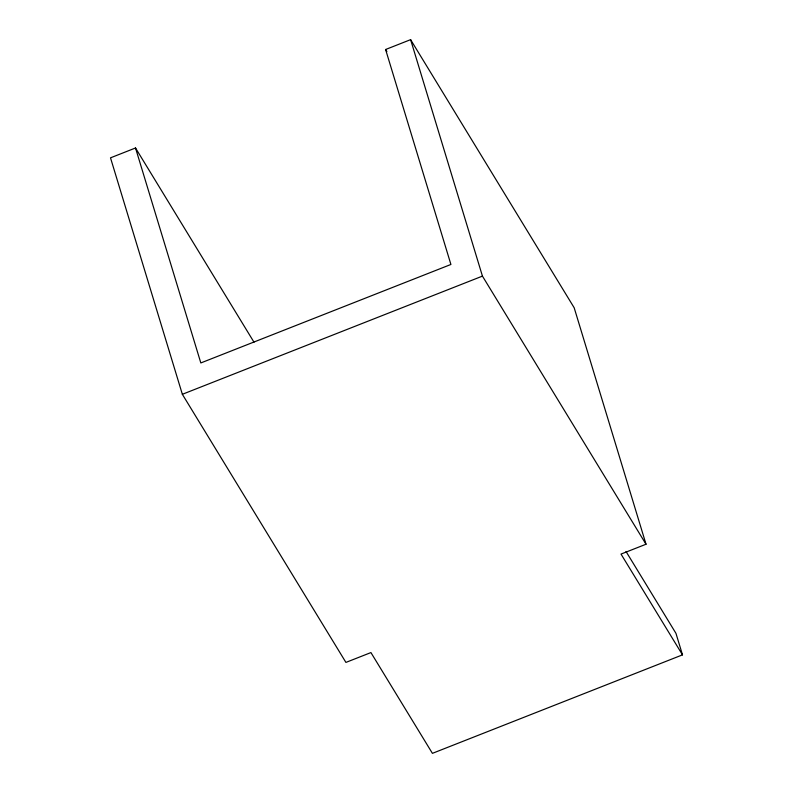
<?xml version="1.0" encoding="UTF-8"?>
<svg xmlns="http://www.w3.org/2000/svg" width="793" height="793" viewBox="0 0 793 793"><rect width="100%" height="100%" fill="white"/><g stroke="black" fill="none" stroke-linecap="round" stroke-linejoin="round"><path stroke-width="1.19" d="M254.008 342.209L135.514 147.984L110.505 157.837L182.35 394.299L345.917 662.413L370.926 652.57L432.413 753.35L682.495 654.859L675.963 633.369L626.014 551.482M135.514 147.984L200.827 362.946L450.91 264.466L385.596 49.503L410.605 39.65L574.182 307.773L646.017 544.236L621.008 554.079L682.495 654.859M182.35 394.299L482.441 276.113L646.017 544.236M385.596 49.503L386.885 51.614M410.605 39.65L482.441 276.113"/></g></svg>
